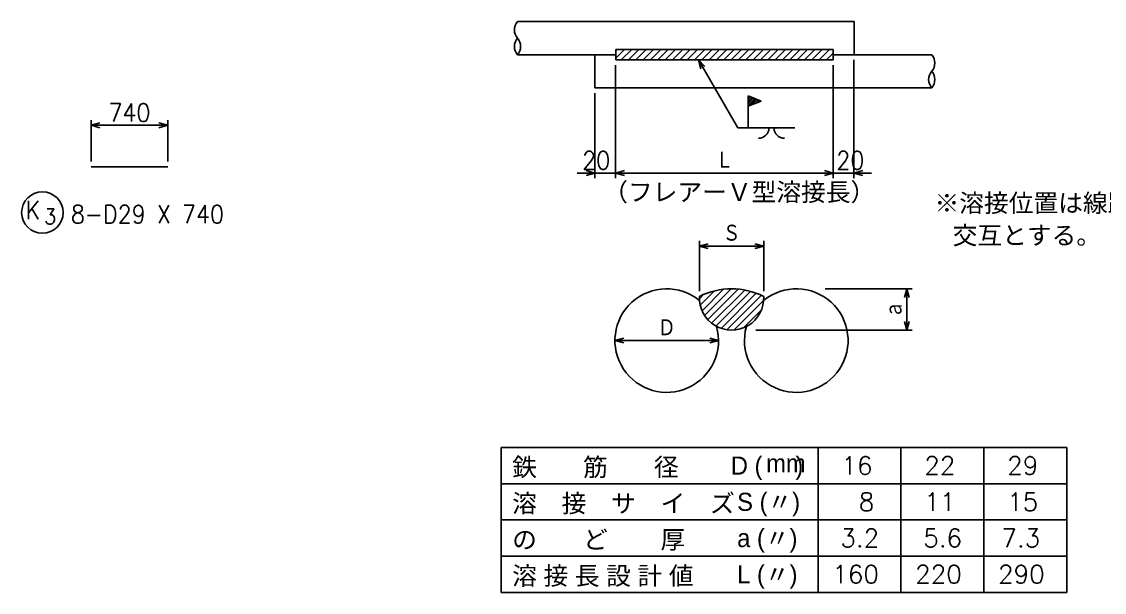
# Model space of a CAD drawing. Extents: x 92661 to 134711, y 44762 to 74462.
# Drawn here: x 115707 to 126155, y 55163 to 60678 of the extents above; entities that cross this region are included whole.
import ezdxf

# ---------------------------------------------------------------- set-up
doc = ezdxf.new("R2010")
doc.units = 0
doc.header["$LTSCALE"] = 300
doc.header["$MEASUREMENT"] = 0
doc.layers.get('0').update_dxf_attribs({"linetype": 'CONTINUOUS'})
doc.layers.get('DEFPOINTS').update_dxf_attribs({"linetype": 'CONTINUOUS'})
for name, color, linetype in [('スペーサー-2', 3, 'CONTINUOUS'), ('寸法', 1, 'CONTINUOUS'), ('引き出し横', 1, 'CONTINUOUS'), ('引き出し縦', 1, 'CONTINUOUS'), ('文字', 3, 'CONTINUOUS'), ('杭主筋', 2, 'CONTINUOUS'), ('表', 1, 'CONTINUOUS'), ('鉄筋材料', 3, 'CONTINUOUS')]:
    doc.layers.add(name, color=color, linetype=linetype)
doc.styles.add('MS明朝', font='MS PMincho.ttf')
doc.styles.add('romans', font='ROMANS.shx', dxfattribs={"width": 0.9, "bigfont": 'EXTFONT.shx'})
doc.styles.add('ｽﾀｲﾙ1', font='ROMANS.shx', dxfattribs={"bigfont": 'EXTFONT.shx'})
doc.dimstyles.new('ST-50', dxfattribs={"dimscale": 50, "dimtxt": 3.5, "dimasz": 1.7, "dimexe": 1, "dimexo": 1, "dimgap": 1, "dimtad": 0, "dimdec": 0, "dimzin": 0, "dimdsep": 46, "dimtxsty": 'romans', "dimblk": 'OPEN30', "dimcen": 1, "dimdle": 3, "dimclrd": 1, "dimclre": 1, "dimclrt": 3, "dimaunit": 1, "dimadec": 0, "dimazin": 0, "dimtfac": 1, "dimtdec": 0, "dimtix": 1, "dimtmove": 2, "dimatfit": 3, "dimldrblk": 'NONE', "dimfxl": 0, "dimtvp": 0.7, "dimtolj": 1, "dimtzin": 0, "dimarcsym": 0})
doc.dimstyles.new('矢', dxfattribs={"dimscale": 50, "dimtxt": 3.5, "dimasz": 1.7, "dimexe": 1, "dimexo": 0.7, "dimgap": 0.09, "dimtad": 0, "dimdec": 0, "dimzin": 0, "dimdsep": 46, "dimtxsty": 'romans', "dimblk": 'OPEN30', "dimcen": 1, "dimdle": 1, "dimclrd": 1, "dimclre": 1, "dimclrt": 3, "dimaunit": 1, "dimadec": 0, "dimazin": 0, "dimtfac": 1, "dimtdec": 0, "dimtix": 1, "dimtmove": 2, "dimatfit": 3, "dimldrblk": 'OPEN30', "dimfxl": 0, "dimtvp": 0.7, "dimtolj": 1, "dimtzin": 0, "dimarcsym": 0})

# ---------------------------------------------------------------- blocks, each defined once
blk = doc.blocks.new('_Open30')
at = {"color": 0, "lineweight": -2}
for p, q in [((-1, 0.27), (0, 0)), ((0, 0), (-1, -0.27)), ((0, 0), (-1, 0))]:
    blk.add_line(p, q, dxfattribs=at)
blk = doc.blocks.new('*D42')
at = {"layer": 'DEFPOINTS', "color": 0, "linetype": 'Continuous'}
for p in [(123411, 58096), (124250, 58096), (122743, 57696)]:
    blk.add_point(p, dxfattribs=at)
at = {"layer": '寸法', "color": 1, "linetype": 'Continuous', "lineweight": -2}
for p, q in [((123461, 58096), (124300, 58096)), ((124250, 57781), (124250, 58011)), ((122793, 57696), (124300, 57696))]:
    blk.add_line(p, q, dxfattribs=at)
at = {"layer": '寸法', "color": 1, "linetype": 'Continuous', "lineweight": -2, "xscale": 85, "yscale": 85, "zscale": 85}
for p, rotation in [((124250, 58096), 90), ((124250, 57696), 270)]:
    blk.add_blockref('_Open30', p, dxfattribs=dict(at, rotation=rotation))
at = {"layer": '寸法', "color": 3, "linetype": 'Continuous', "insert": (124127, 57896), "char_height": 175, "attachment_point": 5, "rotation": 90, "style": 'romans'}
blk.add_mtext('\\A1;ａ', dxfattribs=at)
blk = doc.blocks.new('_None')
blk = doc.blocks.new('*D46')
at = {"layer": 'DEFPOINTS', "color": 0, "linetype": 'Continuous'}
for p in [(121432, 57596), (122432, 57596), (122432, 57596)]:
    blk.add_point(p, dxfattribs=at)
at = {"layer": '寸法', "color": 1, "linetype": 'Continuous', "lineweight": -2}
blk.add_line((121517, 57596), (122347, 57596), dxfattribs=at)
at = {"layer": '寸法', "color": 1, "linetype": 'Continuous', "lineweight": -2, "xscale": 85, "yscale": 85, "zscale": 85, "rotation": 180}
blk.add_blockref('_Open30', (121432, 57596), dxfattribs=at)
at = {"layer": '寸法', "color": 1, "linetype": 'Continuous', "lineweight": -2, "xscale": 85, "yscale": 85, "zscale": 85}
blk.add_blockref('_Open30', (122432, 57596), dxfattribs=at)
at = {"layer": '寸法', "color": 3, "linetype": 'Continuous', "insert": (121932, 57718), "char_height": 175, "attachment_point": 5, "style": 'romans'}
blk.add_mtext('\\A1;Ｄ', dxfattribs=at)
blk = doc.blocks.new('*D49')
at = {"layer": 'DEFPOINTS', "color": 0, "linetype": 'Continuous'}
for p in [(122868, 58509), (122247, 58023), (122868, 58023)]:
    blk.add_point(p, dxfattribs=at)
at = {"layer": '寸法', "color": 1, "linetype": 'Continuous', "lineweight": -2}
for p, q in [((122247, 58073), (122247, 58559)), ((122868, 58073), (122868, 58559)), ((122332, 58509), (122783, 58509))]:
    blk.add_line(p, q, dxfattribs=at)
at = {"layer": '寸法', "color": 1, "linetype": 'Continuous', "lineweight": -2, "xscale": 85, "yscale": 85, "zscale": 85, "rotation": 180}
blk.add_blockref('_Open30', (122247, 58509), dxfattribs=at)
at = {"layer": '寸法', "color": 1, "linetype": 'Continuous', "lineweight": -2, "xscale": 85, "yscale": 85, "zscale": 85}
blk.add_blockref('_Open30', (122868, 58509), dxfattribs=at)
at = {"layer": '寸法', "color": 3, "linetype": 'Continuous', "insert": (122558, 58632), "char_height": 175, "attachment_point": 5, "style": 'romans'}
blk.add_mtext('\\A1;Ｓ', dxfattribs=at)
blk = doc.blocks.new('*D51')
at = {"layer": 'DEFPOINTS', "color": 0, "linetype": 'Continuous'}
for p in [(121439, 60308), (123539, 60308), (123539, 59215)]:
    blk.add_point(p, dxfattribs=at)
at = {"layer": '寸法', "color": 1, "linetype": 'Continuous', "lineweight": -2}
for p, q in [((121439, 60258), (121439, 59165)), ((123539, 60258), (123539, 59165)), ((121524, 59215), (123454, 59215))]:
    blk.add_line(p, q, dxfattribs=at)
at = {"layer": '寸法', "color": 1, "linetype": 'Continuous', "lineweight": -2, "xscale": 85, "yscale": 85, "zscale": 85, "rotation": 180}
blk.add_blockref('_Open30', (121439, 59215), dxfattribs=at)
at = {"layer": '寸法', "color": 1, "linetype": 'Continuous', "lineweight": -2, "xscale": 85, "yscale": 85, "zscale": 85}
blk.add_blockref('_Open30', (123539, 59215), dxfattribs=at)
at = {"layer": '寸法', "color": 3, "linetype": 'Continuous', "insert": (122489, 59337), "char_height": 175, "attachment_point": 5, "style": 'romans'}
blk.add_mtext('\\A1;Ｌ', dxfattribs=at)
blk = doc.blocks.new('*D52')
at = {"layer": 'DEFPOINTS', "color": 0, "linetype": 'Continuous'}
for p in [(121439, 60308), (121239, 60038), (121439, 59215)]:
    blk.add_point(p, dxfattribs=at)
at = {"layer": '寸法', "color": 1, "linetype": 'Continuous', "lineweight": -2}
for p, q in [((121439, 60258), (121439, 59165)), ((121239, 59988), (121239, 59165)), ((121154, 59215), (121069, 59215)), ((121239, 59215), (121439, 59215)), ((121524, 59215), (121609, 59215))]:
    blk.add_line(p, q, dxfattribs=at)
at = {"layer": '寸法', "color": 1, "linetype": 'Continuous', "lineweight": -2, "xscale": 85, "yscale": 85, "zscale": 85}
blk.add_blockref('_Open30', (121239, 59215), dxfattribs=at)
at = {"layer": '寸法', "color": 1, "linetype": 'Continuous', "lineweight": -2, "xscale": 85, "yscale": 85, "zscale": 85, "rotation": 180}
blk.add_blockref('_Open30', (121439, 59215), dxfattribs=at)
at = {"layer": '寸法', "color": 3, "linetype": 'Continuous', "insert": (121251, 59337), "char_height": 175, "attachment_point": 5, "style": 'romans'}
blk.add_mtext('\\A1;20', dxfattribs=at)
blk = doc.blocks.new('*D53')
at = {"layer": 'DEFPOINTS', "color": 0, "linetype": 'Continuous'}
for p in [(123539, 60308), (123739, 60358), (123739, 59215)]:
    blk.add_point(p, dxfattribs=at)
at = {"layer": '寸法', "color": 1, "linetype": 'Continuous', "lineweight": -2}
for p, q in [((123739, 60308), (123739, 59165)), ((123539, 60258), (123539, 59165)), ((123454, 59215), (123369, 59215)), ((123539, 59215), (123739, 59215)), ((123824, 59215), (123909, 59215))]:
    blk.add_line(p, q, dxfattribs=at)
at = {"layer": '寸法', "color": 1, "linetype": 'Continuous', "lineweight": -2, "xscale": 85, "yscale": 85, "zscale": 85}
blk.add_blockref('_Open30', (123539, 59215), dxfattribs=at)
at = {"layer": '寸法', "color": 1, "linetype": 'Continuous', "lineweight": -2, "xscale": 85, "yscale": 85, "zscale": 85, "rotation": 180}
blk.add_blockref('_Open30', (123739, 59215), dxfattribs=at)
at = {"layer": '寸法', "color": 3, "linetype": 'Continuous', "insert": (123703, 59337), "char_height": 175, "attachment_point": 5, "style": 'romans'}
blk.add_mtext('\\A1;20', dxfattribs=at)
blk = doc.blocks.new('*D80')
at = {"layer": 'DEFPOINTS', "color": 0, "linetype": 'Continuous'}
for p in [(117117, 59676), (116377, 59276), (117117, 59276)]:
    blk.add_point(p, dxfattribs=at)
at = {"layer": '寸法', "color": 1, "linetype": 'Continuous', "lineweight": -2}
for p, q in [((116377, 59326), (116377, 59726)), ((116462, 59676), (117032, 59676)), ((117117, 59326), (117117, 59726))]:
    blk.add_line(p, q, dxfattribs=at)
at = {"layer": '寸法', "color": 1, "linetype": 'Continuous', "lineweight": -2, "xscale": 85, "yscale": 85, "zscale": 85, "rotation": 180}
blk.add_blockref('_Open30', (116377, 59676), dxfattribs=at)
at = {"layer": '寸法', "color": 1, "linetype": 'Continuous', "lineweight": -2, "xscale": 85, "yscale": 85, "zscale": 85}
blk.add_blockref('_Open30', (117117, 59676), dxfattribs=at)
at = {"layer": '寸法', "color": 3, "linetype": 'Continuous', "insert": (116747, 59799), "char_height": 175, "attachment_point": 5, "style": 'romans'}
blk.add_mtext('\\A1;740', dxfattribs=at)

msp = doc.modelspace()

# ---------------------------------------------------------------- linework, layer by layer
at = {"layer": 'スペーサー-2', "linetype": 'Continuous'}
for p, q in [((120491.48885, 60677.58587), (123739.44385, 60677.58587)), ((123739.44385, 60677.58587), (123739.44385, 60357.58587)), ((121439.44385, 60407.58587), (123539.44385, 60407.58587)), ((121439.44385, 60307.58587), (121439.44385, 60407.58587)), ((123539.44385, 60307.58587), (123539.44385, 60407.58587)), ((120491.48885, 60357.58587), (121439.44385, 60357.58587)), ((121239.44385, 60357.58587), (121239.44385, 60037.58587)), ((121439.44385, 60307.58587), (123539.44385, 60307.58587)), ((123539.44385, 60357.58587), (124489.44385, 60357.58587)), ((121239.44385, 60037.58587), (124489.44385, 60037.58587))]:
    msp.add_line(p, q, dxfattribs=at)
at = {"layer": 'スペーサー-2', "color": 4, "linetype": 'Continuous'}
for p, q in [((121439.44385, 60324.15087), (121522.87885, 60407.58587)), ((121439.44385, 60394.86087), (121452.16885, 60407.58587)), ((121493.58885, 60307.58587), (121593.58885, 60407.58587)), ((121564.29885, 60307.58587), (121664.29885, 60407.58587)), ((121635.00885, 60307.58587), (121735.00885, 60407.58587)), ((121705.72385, 60307.58587), (121805.72385, 60407.58587)), ((121776.43385, 60307.58587), (121876.43385, 60407.58587)), ((121847.14385, 60307.58587), (121947.14385, 60407.58587)), ((121917.85385, 60307.58587), (122017.85385, 60407.58587)), ((121988.56385, 60307.58587), (122088.56385, 60407.58587)), ((122059.27385, 60307.58587), (122159.27385, 60407.58587)), ((122129.98385, 60307.58587), (122229.98385, 60407.58587)), ((122200.69885, 60307.58587), (122300.69885, 60407.58587)), ((122271.40885, 60307.58587), (122371.40885, 60407.58587)), ((122342.11885, 60307.58587), (122442.11885, 60407.58587)), ((122412.82885, 60307.58587), (122512.82885, 60407.58587)), ((122483.53885, 60307.58587), (122583.53885, 60407.58587)), ((122554.24885, 60307.58587), (122654.24885, 60407.58587)), ((122624.95885, 60307.58587), (122724.95885, 60407.58587)), ((122695.66885, 60307.58587), (122795.66885, 60407.58587)), ((122766.38385, 60307.58587), (122866.38385, 60407.58587)), ((122837.09385, 60307.58587), (122937.09385, 60407.58587)), ((122907.80385, 60307.58587), (123007.80385, 60407.58587)), ((122978.51385, 60307.58587), (123078.51385, 60407.58587)), ((123049.22385, 60307.58587), (123149.22385, 60407.58587)), ((123119.93385, 60307.58587), (123219.93385, 60407.58587)), ((123190.64385, 60307.58587), (123290.64385, 60407.58587)), ((123261.35885, 60307.58587), (123361.35885, 60407.58587)), ((123332.06885, 60307.58587), (123432.06885, 60407.58587)), ((123402.77885, 60307.58587), (123502.77885, 60407.58587)), ((123473.48885, 60307.58587), (123539.44385, 60373.54087)), ((122297.18535, 57838.22207), (122554.79535, 58095.83707)), ((122247.03535, 58000.20707), (122288.33535, 58041.50707)), ((122254.97535, 57937.43207), (122393.78535, 58076.24707)), ((122272.49035, 57884.24207), (122479.71535, 58091.46207)), ((122328.01035, 57798.33707), (122622.47035, 58092.80207)), ((122364.58035, 57764.20207), (122684.51535, 58084.13207)), ((122407.00035, 57735.90707), (122741.98535, 58070.89207)), ((122455.89535, 57714.09207), (122795.56535, 58053.76207)), ((122512.74535, 57700.23207), (122845.72035, 58033.20707)), ((122581.10035, 57697.87207), (122867.27535, 57984.04707)), ((122673.27535, 57719.34207), (122845.80535, 57891.87207))]:
    msp.add_line(p, q, dxfattribs=at)
at = {"layer": 'スペーサー-2', "color": 1, "linetype": 'Continuous'}
for centre, start, end in [((120583.15885, 60597.58587), 138.8879, 221.1121), ((120583.15885, 60437.58587), 138.8879, 221.1121), ((120399.82385, 60437.58587), 318.8879, 41.1121), ((124397.77885, 60277.58587), 318.8879, 41.1121), ((124581.10885, 60117.58587), 138.8879, 221.1121), ((124397.77885, 60117.58587), 318.8879, 41.1121)]:
    msp.add_arc(centre, 121.665, start, end, dxfattribs=at)
at = {"layer": 'スペーサー-2', "linetype": 'Continuous'}
for centre, radius, start, end in [((121931.99035, 57595.83707), 500, 50.902582102, 15.8896), ((122557.55535, 57401.68707), 694.155, 63.4525, 116.5475), ((123181.99035, 57595.83707), 500, 164.1933, 128.930764128), ((122557.55535, 58007.59207), 310.61, 177.2205, 2.7795)]:
    msp.add_arc(centre, radius, start, end, dxfattribs=at)
at = {"layer": '引き出し横', "color": 1, "linetype": 'Continuous'}
for p, q in [((122717.80385, 59960.33587), (122842.80385, 59910.33587)), ((122717.80385, 59650.33587), (122717.80385, 59960.33587)), ((122717.80385, 59942.66087), (122730.42885, 59955.28587)), ((122717.80385, 59924.97962), (122743.0601, 59950.23587)), ((122717.80385, 59907.30462), (122755.6851, 59945.18587)), ((122717.80385, 59889.62337), (122768.3101, 59940.13587)), ((122717.80385, 59871.94837), (122780.9351, 59935.07962)), ((122842.80385, 59910.33587), (122717.80385, 59860.33587)), ((122727.91635, 59864.37962), (122793.56635, 59930.02962)), ((122757.37885, 59876.16712), (122806.19135, 59924.97962)), ((122786.84135, 59887.94837), (122818.81635, 59919.92962)), ((122816.30385, 59899.73587), (122831.4476, 59914.87962)), ((122617.80385, 59650.33587), (123167.80385, 59650.33587))]:
    msp.add_line(p, q, dxfattribs=at)
at = {"layer": '引き出し横', "color": 1, "linetype": 'Continuous', "flags": 128}
msp.add_lwpolyline([(122237.79984, 60307.58587), (122617.80385, 59650.33587)], dxfattribs=at)
at = {"layer": '引き出し横', "color": 1, "linetype": 'Continuous'}
for centre, start, end in [((122817.80385, 59650.33587), 270, 0), ((123067.80385, 59650.33587), 180, 270)]:
    msp.add_arc(centre, 100, start, end, dxfattribs=at)
at = {"layer": '杭主筋', "linetype": 'Continuous'}
msp.add_line((116376.64453, 59276.09898), (117116.64453, 59276.09898), dxfattribs=at)
at = {"layer": '表', "color": 3, "linetype": 'Continuous'}
for p, q in [((120333.06539, 56563.11027), (125792.50104, 56563.11027)), ((120333.06539, 56563.11027), (120333.06539, 55163.11027)), ((123392.50104, 56563.11027), (123392.50104, 55163.11027)), ((125792.50104, 56563.11027), (125792.50104, 55163.11027)), ((120333.06539, 55163.11027), (125792.50104, 55163.11027))]:
    msp.add_line(p, q, dxfattribs=at)
at = {"layer": '表', "color": 1, "linetype": 'Continuous'}
for p, q in [((124192.50104, 56563.11027), (124192.50104, 55163.11027)), ((124992.50104, 56563.11027), (124992.50104, 55163.11027)), ((120333.06539, 56213.11027), (125792.50104, 56213.11027)), ((120333.06539, 55863.11027), (125792.50104, 55863.11027)), ((120333.06539, 55513.11027), (125792.50104, 55513.11027))]:
    msp.add_line(p, q, dxfattribs=at)
at = {"layer": '鉄筋材料', "color": 1, "linetype": 'Continuous'}
msp.add_circle((115906.55069, 58833.02558), 200, dxfattribs=at)

# ---------------------------------------------------------------- texts
at = {"layer": '文字', "color": 3}
for s, style, p in [('（フレアーＶ型溶接長）', 'MS明朝', (121318.84263, 58943.46521)), ('※溶接位置は線路方向で', 'MS明朝', (124516.36339, 58837.09971)), ('交互とする。', 'MS明朝', (124691.36339, 58525.48226)), ('鉄       筋       径', 'MS明朝', (120440.40568, 56285.813)), ('D (     )', 'MS明朝', (122550.51639, 56300.61027)), ('mm', 'MS明朝', (122891.31118, 56322.85027)), ('16', 'ｽﾀｲﾙ1', (123617.50104, 56300.61027)), ('22', 'ｽﾀｲﾙ1', (124417.50104, 56300.61027)), ('29', 'ｽﾀｲﾙ1', (125217.50104, 56300.61027)), ('溶\u3000接\u3000サ\u3000イ\u3000ズ', 'MS明朝', (120440.40568, 55935.813)), ('S (〃)', 'MS明朝', (122611.68521, 55950.61027)), ('8', 'ｽﾀｲﾙ1', (123785.40444, 55950.61027)), ('11', 'ｽﾀｲﾙ1', (124417.50104, 55950.61027)), ('15', 'ｽﾀｲﾙ1', (125217.50104, 55950.61027)), ('の       ど        厚', 'MS明朝', (120440.40568, 55585.813)), ('a (〃)', 'MS明朝', (122611.68521, 55600.61027)), ('3.2', 'ｽﾀｲﾙ1', (123607.49484, 55600.61027)), ('5.6', 'ｽﾀｲﾙ1', (124407.49484, 55600.61027)), ('7.3', 'ｽﾀｲﾙ1', (125162.14198, 55600.61027)), ('溶 接 長 設 計 値', 'MS明朝', (120440.40568, 55235.813)), ('L (〃)', 'MS明朝', (122611.68521, 55250.61027)), ('160', 'ｽﾀｲﾙ1', (123530.00104, 55250.61027)), ('220', 'ｽﾀｲﾙ1', (124330.00104, 55250.61027)), ('290', 'ｽﾀｲﾙ1', (125130.00104, 55250.61027))]:
    msp.add_text(s, height=175, dxfattribs=dict(at, style=style)).set_placement(p)
at = {"layer": '鉄筋材料', "color": 3, "style": 'ｽﾀｲﾙ1', "width": 0.9}
for s, height, p in [('K', 175, (115744.61558, 58770.52558)), ('3', 150, (115924.40599, 58719.49867))]:
    msp.add_text(s, height=height, dxfattribs=at).set_placement(p)
at = {"layer": '鉄筋材料', "style": 'romans', "width": 0.9}
msp.add_text('8-D29 X 740', height=175, dxfattribs=at).set_placement((116181.55069, 58729.17248))

# ---------------------------------------------------------------- dimensions: what is measured, and where the dimension line sits
at = {"layer": '寸法', "linetype": 'Continuous'}
for base, p1, p2, picture, middle in [((121439.44385, 59214.50301), (121239.44385, 60037.58587), (121439.44385, 60307.58587), '*D52', (121250.93594, 59337.00301)), ((123739.44385, 59214.50301), (123539.44385, 60307.58587), (123739.44385, 60357.58587), '*D53', (123703.2726, 59337.00301))]:
    dim = msp.add_linear_dim(base=base, p1=p1, p2=p2, text='20', dimstyle='ST-50', dxfattribs=at)
    dim.commit()
    dim.dimension.update_dxf_attribs({"geometry": picture, "text_midpoint": middle, "dimtype": 160})
for base, p1, p2, text, picture, middle in [((123539.44385, 59214.50301), (121439.44385, 60307.58587), (123539.44385, 60307.58587), 'Ｌ', '*D51', (122489.44385, 59337.00301)), ((122867.8007, 58509.36775), (122247.31076, 58022.65362), (122867.8007, 58022.65324), 'Ｓ', '*D49', (122557.55573, 58631.86775)), ((122431.99035, 57595.83707), (121431.99035, 57595.83707), (122431.99035, 57595.83707), 'Ｄ', '*D46', (121931.99035, 57718.33707))]:
    dim = msp.add_linear_dim(base=base, p1=p1, p2=p2, text=text, dimstyle='ST-50', dxfattribs=at)
    dim.commit()
    dim.dimension.update_dxf_attribs({"geometry": picture, "text_midpoint": middle})
dim = msp.add_linear_dim(base=(117116.64453, 59676.09898), p1=(116376.64453, 59276.09898), p2=(117116.64453, 59276.09898), dimstyle='ST-50', dxfattribs=at)
dim.commit()
dim.dimension.update_dxf_attribs({"geometry": '*D80', "text_midpoint": (116746.64453, 59798.59898)})
dim = msp.add_linear_dim(base=(124249.69535, 58095.83707), p1=(122743.39035, 57696.48207), p2=(123411.12035, 58095.83707), angle=90, text='ａ', dimstyle='ST-50', dxfattribs=at)
dim.commit()
dim.dimension.update_dxf_attribs({"geometry": '*D42', "text_midpoint": (124127.19535, 57896.15957)})

# ---------------------------------------------------------------- leaders
at = {"layer": '引き出し縦', "linetype": 'Continuous'}
msp.add_leader([(122237.79984, 60307.58587), (122344.35283, 60123.29321)], dimstyle='矢', override={"dimgap": 0.09, "dimtad": 0}, dxfattribs=at)

doc.saveas('drawing.dxf')
